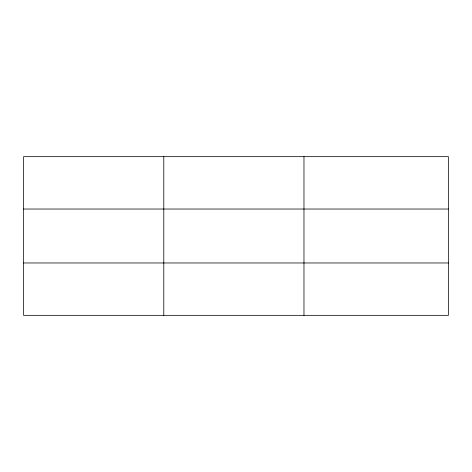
<?xml version="1.0" encoding="UTF-8"?>
<svg xmlns="http://www.w3.org/2000/svg" width="472" height="472" viewBox="0 0 472 472"><rect width="100%" height="100%" fill="white"/><g stroke="black" fill="none" stroke-linecap="round" stroke-linejoin="round"><path stroke-width="0.71" d="M163.784 156.663L163.784 315.337M303.968 156.663L303.968 315.337M448.4 209.025L448.4 156.663L23.6 156.663L23.6 315.337L448.4 315.337L448.4 209.025L23.6 209.025M23.6 262.975L448.4 262.975"/></g></svg>
